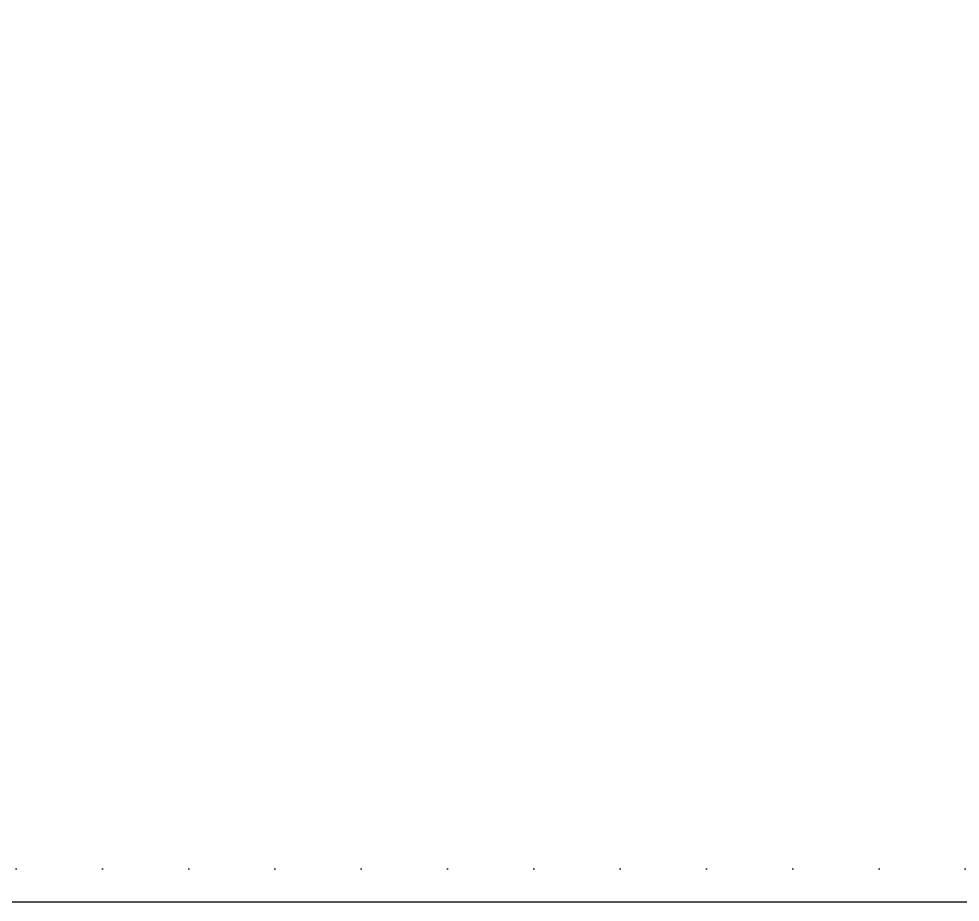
# Model space of a CAD drawing. Header units: inches. Extents: x 21 to 38546, y 13 to 15001.
# Drawn here: x 4074.4 to 4144.7, y 1004.6 to 1070.6 of the extents above; entities that cross this region are included whole.
import ezdxf

# ---------------------------------------------------------------- set-up
doc = ezdxf.new("R2010")
doc.units = ezdxf.units.IN
doc.header["$MEASUREMENT"] = 0
doc.set_wipeout_variables(frame=1)
doc.linetypes.add('DOT', pattern=[6.35, 0, -6.35])
for name, color, linetype, lineweight in [('Z_MİM_-KM-BEAM-RAY', 8, 'DOT', 25), ('Z_MİM_-KM-GLAZ', 8, 'Continuous', 25), ('Z_MİM_-KM-WALL-PLASTER', 8, 'Continuous', 25)]:
    doc.layers.add(name, color=color, linetype=linetype, lineweight=lineweight)

# ---------------------------------------------------------------- blocks, each defined once
blk = doc.blocks.new('-KM_Kiriş İzi_ZK')
at = {"layer": 'Z_MİM_-KM-BEAM-RAY'}
blk.add_line((665, 25), (1285, 25), dxfattribs=at)
blk = doc.blocks.new('-KM-AL1 150_900')
blk.add_wipeout([(151.488, -34.02), (151.726, -15.48), (149.45, -15.45), (149.45, 7.15), (9.45, 7.15), (9.45, -15.45), (7.398, -15.45), (7.567, -34.061)])

msp = doc.modelspace()

# ---------------------------------------------------------------- block references
at = {"layer": 'Z_MİM_-KM-BEAM-RAY'}
msp.add_blockref('-KM_Kiriş İzi_ZK', (3331.714, 982.083), dxfattribs=at)

# ---------------------------------------------------------------- next in the draw order: block references
at = {"layer": 'Z_MİM_-KM-GLAZ'}
msp.add_blockref('-KM-AL1 150_900', (3987.308, 997.533), dxfattribs=at)

# ---------------------------------------------------------------- next in the draw order: linework, layer by layer
at = {"layer": 'Z_MİM_-KM-WALL-PLASTER'}
msp.add_lwpolyline([(4389.258, 1357.083), (4389.258, 1004.583), (3999.258, 1004.583), (3999.258, 1029.583), (3894.257, 1029.583), (3894.258, 1004.583), (3729.258, 1004.583), (3729.258, 1644.583), (3844.257, 1644.583), (3844.257, 1634.583), (3999.258, 1634.583), (3999.258, 1644.583), (4391.758, 1644.582)], dxfattribs=at)

doc.saveas('drawing.dxf')
